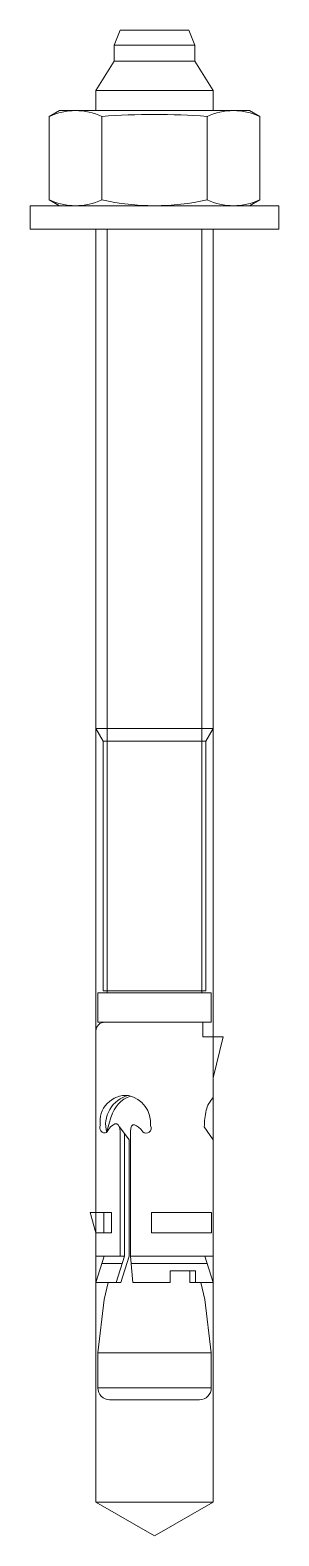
# Model space of a CAD drawing. Header units: metres. Extents: x -8 to 9, y -89 to 14.
import ezdxf

# ---------------------------------------------------------------- set-up
doc = ezdxf.new("R2010")
doc.units = ezdxf.units.M
doc.layers.add('A-DETL-GENF', color=92, linetype='Continuous', lineweight=18)

# ---------------------------------------------------------------- blocks, each defined once
blk = doc.blocks.new('28 snelboutanker 2d - Snelboutanker M8-4446223-00_0 Basismaterialen')
at = {"layer": 'A-DETL-GENF', "lineweight": 5}
for p, q in [((-2.75, 12.58), (-2.35, 13.6)), ((2.35, 13.6), (-2.35, 13.6)), ((2.35, 13.6), (2.75, 12.58)), ((-2.75, 12.58), (-2.75, 11.48)), ((-2.75, 12.58), (2.75, 12.58)), ((2.75, 11.48), (2.75, 12.58)), ((-4, 9.48), (-2.75, 11.48)), ((-2.75, 11.48), (2.75, 11.48)), ((2.75, 11.48), (4, 9.48)), ((-4, 9.48), (4, 9.48)), ((-4, 9.48), (-4, 8.1)), ((4, 9.48), (4, 8.1)), ((-7.19, 7.7), (-6.5, 8.1)), ((-7.19, 2), (-7.19, 7.7)), ((-6.5, 8.1), (6.5, 8.1)), ((-3.59, 7.7), (-3.59, 2)), ((3.6, 7.7), (3.6, 2)), ((6.5, 8.1), (7.19, 7.7)), ((7.19, 7.7), (7.19, 2)), ((-8.5, 1.6), (-6.5, 1.6)), ((-8.5, 0), (-8.5, 1.6)), ((-6.5, 1.6), (-7.19, 2)), ((6.5, 1.6), (-6.5, 1.6)), ((7.19, 2), (6.5, 1.6)), ((6.5, 1.6), (8.5, 1.6)), ((8.5, 1.6), (8.5, 0)), ((8.5, 0), (-8.5, 0)), ((-4, 0), (-4, -67.2)), ((-4, -42.5), (-4, 0)), ((-3.23, 0), (-3.23, -52.2)), ((3.23, -52.2), (3.23, 0)), ((4, -67.2), (4, 0)), ((-3.5, -35), (-4, -34.13)), ((-4, -34.13), (4, -34.13)), ((3.5, -35), (4, -34.13)), ((-3.5, -52.05), (-3.5, -35)), ((-3.5, -35), (3.5, -35)), ((3.5, -35), (3.5, -52.05)), ((-3.87, -52.2), (3.88, -52.2)), ((-3.87, -54.2), (-3.87, -52.2)), ((3.5, -52.05), (-3.5, -52.05)), ((3.88, -52.2), (3.88, -54.2)), ((-4, -54.2), (-4, -87)), ((3.88, -54.2), (-3.87, -54.2)), ((3, -54.2), (-3, -54.2)), ((3.3, -54.2), (3.3, -55.2)), ((4, -87), (4, -54.2)), ((3.3, -55.2), (4.7, -55.2)), ((4.7, -55.2), (4, -58)), ((-3.27, -61.74), (-2.97, -60.65)), ((-1.73, -62.25), (-2.4, -61.36)), ((-2.34, -70.2), (-2.34, -61.64)), ((-1.64, -61.69), (-1.64, -70.2)), ((3.4, -61.36), (4, -62.25)), ((-2.05, -61.82), (-2.05, -70.2)), ((-1.73, -70.2), (-1.73, -62.25)), ((-4, -68.6), (-4.4, -67.2)), ((-2.93, -67.2), (-4.4, -67.2)), ((-3.47, -67.2), (-3.47, -68.6)), ((-2.93, -67.2), (-2.93, -68.6)), ((-0.2, -68.6), (-0.2, -67.2)), ((-0.2, -67.2), (3.9, -67.2)), ((3.9, -67.2), (3.9, -68.6)), ((-4, -68.6), (-2.93, -68.6)), ((3.9, -68.6), (-0.2, -68.6)), ((-3.43, -70.2), (-4, -72)), ((-4, -70.2), (-2.05, -70.2)), ((-2.21, -70.7), (-3.59, -70.7)), ((-2.05, -70.2), (-2.62, -72)), ((-2.3, -72), (-1.73, -70.2)), ((-1.64, -70.2), (-1.49, -72)), ((-1.64, -70.2), (4, -70.2)), ((-1.6, -70.7), (3.59, -70.7)), ((3.43, -70.2), (4, -72)), ((-4, -72), (-2.3, -72)), ((-3.43, -73.15), (-3.16, -72)), ((-1.49, -72), (1.06, -72)), ((1.06, -72), (1.06, -71.2)), ((1.06, -71.2), (2.81, -71.2)), ((2.41, -72), (2.41, -71.2)), ((4, -72), (2.41, -72)), ((2.81, -71.2), (2.81, -72)), ((3.16, -72), (3.43, -73.15)), ((-3.87, -76.8), (-3.43, -73.15)), ((3.43, -73.15), (3.88, -76.8)), ((3.88, -76.8), (-3.87, -76.8)), ((-3.87, -79.2), (-3.87, -76.8)), ((3.88, -76.8), (3.88, -79.2)), ((3.88, -79.2), (-3.87, -79.2)), ((-3.07, -80), (3.08, -80)), ((-4, -87), (0, -89.31)), ((-4, -87), (4, -87)), ((0, -89.31), (4, -87))]:
    blk.add_line(p, q, dxfattribs=at)
for centre, radius, start, end in [((-5.39, 3.85), 4.25, 65.0076, 114.9924), ((0, -38.32), 46.16, 85.5334, 94.4666), ((5.39, 3.85), 4.25, 65.0076, 114.9924), ((-5.39, 5.85), 4.25, 245.0076, 294.9924), ((0, 18.02), 16.42, 257.3534, 282.6466), ((5.39, 5.85), 4.25, 245.0076, 294.9924), ((-3.4, -54.8), 0.6, 89.8954, 180), ((-1.94, -60.98), 1.78, 84.9998, 188.2319), ((-1.29, -61.2), 2.05, 103.7381, 195.3956), ((-0.94, -61.23), 2.1, 109.438, 164.2427), ((-2.18, -61.08), 1.91, 354.1759, 78.0781), ((5.36, -60.67), 1.88, 136.4811, 166.2224), ((9.06, -61.47), 5.66, 167.2611, 178.8521), ((-3.39, -61.41), 0.356, 150.6084, 288.882), ((-0.57, -61.44), 0.341, 227.5131, 29.3441), ((-3.07, -79.2), 0.8, 180, 270), ((3.08, -79.2), 0.8, 270, 0)]:
    blk.add_arc(centre, radius, start, end, dxfattribs=at)
for points in [[(-3.27, -61.74), (-2.94, -61.16), (-2.42, -60.8), (-2.34, -61.64)], [(-0.8, -61.69), (-1.16, -61.2), (-1.65, -60.93), (-1.64, -61.69)]]:
    blk.add_open_spline(points, degree=3, dxfattribs=at)

msp = doc.modelspace()

# ---------------------------------------------------------------- block references
msp.add_blockref('28 snelboutanker 2d - Snelboutanker M8-4446223-00_0 Basismaterialen', (0, 0))

doc.saveas('drawing.dxf')
